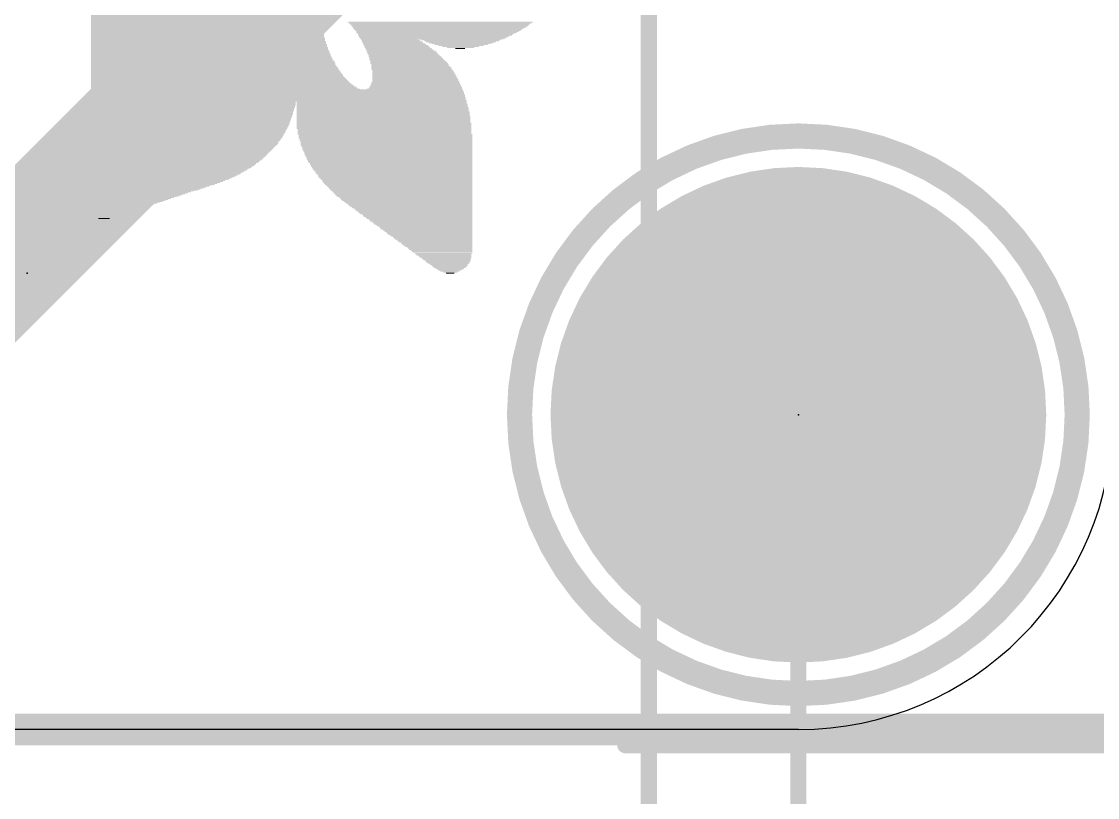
# Model space of a CAD drawing. Extents: x -21 to 68.1, y -13.1 to 62.4.
# Drawn here: x 44.53 to 53.21, y -0.55 to 5.71 of the extents above; entities that cross this region are included whole.
import ezdxf

# ---------------------------------------------------------------- set-up
doc = ezdxf.new("R2010")
doc.units = 0
for name, color, linetype in [('1', 12, 'CONTINUOUS'), ('16', 132, 'CONTINUOUS'), ('17', 110, 'CONTINUOUS'), ('20', 53, 'CONTINUOUS'), ('21', 53, 'CONTINUOUS'), ('23', 53, 'CONTINUOUS'), ('47', 253, 'CONTINUOUS')]:
    doc.layers.add(name, color=color, linetype=linetype)

# ---------------------------------------------------------------- blocks, each defined once
blk = doc.blocks.new('RECT')
blk.add_solid([(-0.5, -0.5), (0.5, -0.5), (-0.5, 0.5), (0.5, 0.5)])
blk = doc.blocks.new('ROUNDP')
at = {"const_width": 0.5}
blk.add_lwpolyline([(0, -0.25, 1), (0, 0.25, 1), (0, -0.25)], format="xyb", dxfattribs=at)

msp = doc.modelspace()

# ---------------------------------------------------------------- linework, layer by layer
at = {"layer": '1', "const_width": 0.8128}
for points in [[(45.5, 9), (45.5, 4.86)], [(45.5, 4.86), (43.18, 2.54)]]:
    msp.add_lwpolyline(points, dxfattribs=at)
at = {"layer": '1', "const_width": 0.4064}
for points in [[(45.6437, 4.7163, 1), (45.3563, 5.0037)], [(45.2968, 4.86, 1), (45.7032, 4.86)]]:
    msp.add_lwpolyline(points, format="xyb", dxfattribs=at)
at = {"layer": '16'}
for points, const_width in [([(48.59, 7.95), (43.18, 2.54)], 1.016), ([(0, 0), (54.038, 0)], 0.254)]:
    msp.add_lwpolyline(points, dxfattribs=dict(at, const_width=const_width))
at = {"layer": '20'}
msp.add_line((50.8, 0), (2.54, 0), dxfattribs=at)
msp.add_arc((50.8, 2.54), 2.54, 270, 0, dxfattribs=at)
at = {"layer": '21', "const_width": 0.2032}
msp.add_lwpolyline([(50.8, 0.29, 1), (50.8, 4.79, 1), (50.8, 0.29)], format="xyb", dxfattribs=at)
at = {"layer": '23'}
for p in [(44.577, 3.683), (50.8, 2.54)]:
    msp.add_point(p, dxfattribs=at)
at = {"layer": '47', "const_width": 0.13}
for points in [[(49.593, 15.748), (49.593, -7.411)], [(50.8, 2.54), (50.8, -12.999)], [(49.022, 0), (60.37, 0)], [(49.403, -0.127), (67.99, -0.127)]]:
    msp.add_lwpolyline(points, dxfattribs=at)
at = {"layer": '47', "const_width": 0.065}
for points in [[(50.8325, 2.54, 1), (50.7675, 2.54)], [(49.022, 0.0325, 1), (49.022, -0.0325)], [(49.403, -0.0945, 1), (49.403, -0.1595)]]:
    msp.add_lwpolyline(points, format="xyb", dxfattribs=at)

# ---------------------------------------------------------------- block references
at = {"layer": '17', "xscale": 4, "yscale": 4}
msp.add_blockref('ROUNDP', (50.8, 2.54), dxfattribs=at)
msp.add_blockref('ROUNDP', (50.8, 2.54), dxfattribs=at)
at = {"layer": '21'}
for p, xscale, yscale in [((45.9601, 5.6414), 0.7773, 0.0077), ((45.9676, 5.649), 0.7773, 0.0076), ((45.9753, 5.6566), 0.7772, 0.0076), ((45.9829, 5.6642), 0.7772, 0.0076), ((45.9905, 5.6718), 0.7772, 0.0076), ((45.9982, 5.6795), 0.7773, 0.0077), ((46.0096, 5.6871), 0.7696, 0.0076), ((46.0172, 5.6947), 0.7696, 0.0076), ((46.0248, 5.7023), 0.7696, 0.0076), ((46.0324, 5.7099), 0.7696, 0.0076), ((46.8326, 5.6414), 0.2667, 0.0077), ((46.8364, 5.6566), 0.2591, 0.0076), ((46.8364, 5.649), 0.2591, 0.0076), ((46.8402, 5.6718), 0.2515, 0.0076), ((46.8402, 5.6642), 0.2515, 0.0076), ((46.8439, 5.6871), 0.2439, 0.0076), ((46.8439, 5.6795), 0.2439, 0.0077), ((46.8478, 5.7023), 0.2362, 0.0076), ((46.8478, 5.6947), 0.2362, 0.0076), ((46.8516, 5.7099), 0.2286, 0.0076), ((47.9108, 5.7099), 1.4935, 0.0076), ((47.9108, 5.7023), 1.4783, 0.0076), ((47.907, 5.6947), 1.4555, 0.0076), ((47.907, 5.6871), 1.4401, 0.0076), ((47.907, 5.6795), 1.4249, 0.0077), ((47.9032, 5.6718), 1.4021, 0.0076), ((47.9032, 5.6642), 1.3869, 0.0076), ((47.8955, 5.6566), 1.3716, 0.0076), ((47.8917, 5.649), 1.3488, 0.0076), ((47.8918, 5.6414), 1.3335, 0.0077), ((45.8914, 5.5575), 0.7925, 0.0076), ((45.8991, 5.5652), 0.7925, 0.0077), ((45.9067, 5.5804), 0.7924, 0.0076), ((45.9029, 5.5728), 0.7848, 0.0076), ((45.9143, 5.588), 0.7925, 0.0076), ((45.9182, 5.5956), 0.7849, 0.0076), ((45.9258, 5.6033), 0.7849, 0.0077), ((45.9334, 5.6109), 0.7849, 0.0076), ((45.941, 5.6185), 0.7848, 0.0076), ((45.9486, 5.6261), 0.7848, 0.0076), ((45.9524, 5.6337), 0.7772, 0.0076), ((46.8135, 5.5575), 0.3353, 0.0076), ((46.8173, 5.5652), 0.3276, 0.0077), ((46.8211, 5.5804), 0.32, 0.0076), ((46.8211, 5.5728), 0.32, 0.0076), ((46.8211, 5.588), 0.3048, 0.0076), ((46.8249, 5.6033), 0.2972, 0.0077), ((46.8249, 5.5956), 0.2972, 0.0076), ((46.8287, 5.6109), 0.2896, 0.0076), ((46.8326, 5.6261), 0.2819, 0.0076), ((46.8326, 5.6185), 0.2819, 0.0076), ((46.8326, 5.6337), 0.2667, 0.0076), ((47.8879, 5.6337), 1.3106, 0.0076), ((47.8803, 5.6261), 1.2954, 0.0076), ((47.8765, 5.6185), 1.2725, 0.0076), ((47.8727, 5.6109), 1.2497, 0.0076), ((47.8689, 5.6033), 1.2421, 0.0077), ((47.8612, 5.5956), 1.2116, 0.0076), ((47.8536, 5.588), 1.1964, 0.0076), ((47.8498, 5.5804), 1.1734, 0.0076), ((47.4993, 5.5728), 0.4572, 0.0076), ((47.5069, 5.5652), 0.4724, 0.0077), ((47.5145, 5.5575), 0.4724, 0.0076), ((48.0784, 5.5728), 0.6858, 0.0076), ((48.0784, 5.5652), 0.64, 0.0077), ((48.0822, 5.5575), 0.602, 0.0076), ((45.8343, 5.4661), 0.8154, 0.0076), ((45.8381, 5.4737), 0.8077, 0.0076), ((45.8458, 5.4889), 0.8077, 0.0077), ((45.842, 5.4813), 0.8001, 0.0076), ((45.8496, 5.4966), 0.8001, 0.0076), ((45.8572, 5.5118), 0.8001, 0.0076), ((45.8572, 5.5042), 0.8001, 0.0076), ((45.8648, 5.5194), 0.8001, 0.0076), ((45.8686, 5.5271), 0.7924, 0.0077), ((45.8762, 5.5347), 0.7925, 0.0076), ((45.8801, 5.5423), 0.8001, 0.0076), ((45.8839, 5.5499), 0.7925, 0.0076), ((46.7906, 5.4661), 0.4572, 0.0076), ((46.7906, 5.4737), 0.442, 0.0076), ((46.7945, 5.4813), 0.4343, 0.0076), ((46.7945, 5.4889), 0.4191, 0.0077), ((46.7983, 5.4966), 0.4115, 0.0076), ((46.8021, 5.5042), 0.4039, 0.0076), ((46.8021, 5.5118), 0.3887, 0.0076), ((46.8059, 5.5194), 0.381, 0.0076), ((46.8097, 5.5271), 0.3734, 0.0077), ((46.8097, 5.5423), 0.3581, 0.0076), ((46.8097, 5.5347), 0.3581, 0.0076), ((46.8135, 5.5499), 0.3505, 0.0076), ((47.5222, 5.5499), 0.4877, 0.0076), ((47.5297, 5.5423), 0.4877, 0.0076), ((47.5374, 5.5347), 0.5029, 0.0076), ((47.545, 5.5271), 0.503, 0.0077), ((47.5526, 5.5194), 0.5182, 0.0076), ((47.5603, 5.5118), 0.5181, 0.0076), ((47.5641, 5.5042), 0.5257, 0.0076), ((47.5755, 5.4966), 0.5334, 0.0076), ((47.5793, 5.4889), 0.541, 0.0077), ((47.5869, 5.4813), 0.541, 0.0076), ((47.5984, 5.4661), 0.5639, 0.0076), ((47.5946, 5.4737), 0.5563, 0.0076), ((48.0784, 5.5499), 0.5638, 0.0076), ((48.0784, 5.5423), 0.5182, 0.0076), ((48.0784, 5.5347), 0.4724, 0.0076), ((48.0784, 5.5271), 0.4268, 0.0077), ((48.0784, 5.5194), 0.3658, 0.0076), ((48.0746, 5.5118), 0.2972, 0.0076), ((48.0746, 5.5042), 0.221, 0.0076), ((48.0708, 5.4966), 0.0762, 0.0076), ((45.8038, 5.3823), 0.8458, 0.0076), ((45.8076, 5.3975), 0.8382, 0.0076), ((45.8076, 5.3899), 0.8382, 0.0076), ((45.8115, 5.4127), 0.8305, 0.0077), ((45.8115, 5.4051), 0.8305, 0.0076), ((45.8152, 5.428), 0.8229, 0.0076), ((45.8152, 5.4204), 0.8229, 0.0076), ((45.8191, 5.4356), 0.8153, 0.0076), ((45.8267, 5.4508), 0.8154, 0.0077), ((45.8267, 5.4432), 0.8154, 0.0076), ((45.8305, 5.4585), 0.8078, 0.0076), ((46.7563, 5.3823), 0.602, 0.0076), ((46.764, 5.3899), 0.5867, 0.0076), ((46.764, 5.3975), 0.5715, 0.0076), ((46.7677, 5.4051), 0.5487, 0.0076), ((46.7716, 5.4127), 0.541, 0.0077), ((46.7716, 5.4204), 0.5258, 0.0076), ((46.7754, 5.428), 0.5182, 0.0076), ((46.7792, 5.4356), 0.4953, 0.0076), ((46.783, 5.4432), 0.4876, 0.0076), ((46.7868, 5.4508), 0.48, 0.0077), ((46.7868, 5.4585), 0.4648, 0.0076), ((47.6059, 5.4585), 0.5639, 0.0076), ((47.6098, 5.4508), 0.5715, 0.0077), ((47.6212, 5.4356), 0.5792, 0.0076), ((47.625, 5.428), 0.5868, 0.0076), ((47.6174, 5.4432), 0.5715, 0.0076), ((47.6365, 5.4127), 0.5943, 0.0077), ((47.6327, 5.4204), 0.5867, 0.0076), ((47.6403, 5.4051), 0.6019, 0.0076), ((47.6479, 5.3975), 0.602, 0.0076), ((47.6517, 5.3899), 0.6096, 0.0076), ((47.6555, 5.3823), 0.6172, 0.0076), ((46.2229, 5.3061), 1.7602, 0.0076), ((46.2268, 5.2984), 1.7679, 0.0077), ((46.2267, 5.3137), 1.7526, 0.0076), ((45.8191, 5.3213), 0.9373, 0.0076), ((45.8, 5.3365), 0.8839, 0.0077), ((45.8077, 5.3289), 0.8991, 0.0076), ((45.8, 5.3518), 0.8687, 0.0076), ((45.8, 5.3442), 0.8687, 0.0076), ((45.8, 5.367), 0.8534, 0.0076), ((45.8, 5.3594), 0.8534, 0.0076), ((45.8038, 5.3746), 0.8458, 0.0077), ((46.6992, 5.3213), 0.7925, 0.0076), ((46.7183, 5.3289), 0.7391, 0.0076), ((46.7296, 5.3365), 0.7163, 0.0077), ((46.7335, 5.3442), 0.6934, 0.0076), ((46.7373, 5.3518), 0.6706, 0.0076), ((46.7449, 5.3594), 0.6554, 0.0076), ((46.7487, 5.367), 0.6324, 0.0076), ((46.7563, 5.3746), 0.6172, 0.0077), ((47.6593, 5.3746), 0.6248, 0.0077), ((47.6669, 5.367), 0.6248, 0.0076), ((47.6669, 5.3594), 0.6248, 0.0076), ((47.6746, 5.3442), 0.6401, 0.0076), ((47.6708, 5.3518), 0.6325, 0.0076), ((47.6784, 5.3365), 0.6477, 0.0077), ((47.6784, 5.3289), 0.6477, 0.0076), ((47.686, 5.3213), 0.6477, 0.0076), ((47.6898, 5.3137), 0.6553, 0.0076), ((47.6898, 5.3061), 0.6553, 0.0076), ((47.6936, 5.2984), 0.663, 0.0077), ((46.2496, 5.2146), 1.8746, 0.0076), ((46.2534, 5.207), 1.8822, 0.0076), ((46.2458, 5.2222), 1.8669, 0.0077), ((46.2382, 5.2451), 1.8364, 0.0076), ((46.242, 5.2375), 1.844, 0.0076), ((46.2458, 5.2299), 1.8516, 0.0076), ((46.2343, 5.2603), 1.8135, 0.0077), ((46.2382, 5.2527), 1.8212, 0.0076), ((46.2306, 5.268), 1.8059, 0.0076), ((46.2306, 5.2832), 1.7907, 0.0076), ((46.2306, 5.2756), 1.7907, 0.0076), ((46.2306, 5.2908), 1.7755, 0.0076), ((47.7127, 5.2146), 0.7163, 0.0076), ((47.7127, 5.207), 0.7163, 0.0076), ((47.7089, 5.2222), 0.7087, 0.0077), ((47.6974, 5.2908), 0.6706, 0.0076), ((47.6974, 5.2832), 0.6706, 0.0076), ((47.7012, 5.2756), 0.6782, 0.0076), ((47.7012, 5.268), 0.6782, 0.0076), ((47.705, 5.2603), 0.6858, 0.0077), ((47.705, 5.2527), 0.6858, 0.0076), ((47.7088, 5.2451), 0.6934, 0.0076), ((47.7088, 5.2375), 0.6934, 0.0076), ((47.7127, 5.2299), 0.7011, 0.0076), ((46.6916, 5.1308), 2.8194, 0.0076), ((46.6954, 5.1232), 2.827, 0.0076), ((46.6915, 5.1537), 2.8041, 0.0076), ((46.6954, 5.1461), 2.8118, 0.0077), ((46.6954, 5.1384), 2.8118, 0.0076), ((46.2801, 5.1689), 1.966, 0.0076), ((46.2687, 5.1765), 1.9431, 0.0076), ((46.6954, 5.1613), 2.7965, 0.0076), ((46.2572, 5.1994), 1.905, 0.0076), ((46.261, 5.1918), 1.9126, 0.0076), ((46.2687, 5.1841), 1.9279, 0.0077), ((47.7012, 5.1689), 0.7696, 0.0076), ((47.7088, 5.1765), 0.7544, 0.0076), ((47.7127, 5.1841), 0.7467, 0.0077), ((47.7127, 5.1994), 0.7315, 0.0076), ((47.7127, 5.1918), 0.7315, 0.0076), ((45.9982, 5.0394), 1.4935, 0.0076), ((45.9944, 5.0318), 1.4859, 0.0077), ((46.002, 5.0622), 1.4859, 0.0076), ((46.002, 5.0546), 1.4859, 0.0076), ((46.002, 5.047), 1.4859, 0.0076), ((46.6915, 5.0851), 2.8499, 0.0076), ((46.6954, 5.0775), 2.8575, 0.0076), ((46.6954, 5.0699), 2.8575, 0.0077), ((46.6915, 5.108), 2.8347, 0.0077), ((46.6954, 5.1003), 2.8423, 0.0076), ((46.6954, 5.0927), 2.8423, 0.0076), ((46.6954, 5.1156), 2.827, 0.0076), ((47.4383, 5.0622), 1.3716, 0.0076), ((47.4383, 5.0546), 1.3716, 0.0076), ((47.4421, 5.047), 1.3792, 0.0076), ((47.4421, 5.0394), 1.3792, 0.0076), ((47.4421, 5.0318), 1.3792, 0.0077), ((45.9753, 4.9632), 1.4935, 0.0076), ((45.9715, 4.9556), 1.4859, 0.0077), ((45.9715, 4.9479), 1.4859, 0.0076), ((45.9829, 4.9937), 1.4936, 0.0077), ((45.9791, 4.986), 1.4859, 0.0076), ((45.9791, 4.9784), 1.4859, 0.0076), ((45.9791, 4.9708), 1.4859, 0.0076), ((45.9905, 5.0165), 1.4935, 0.0076), ((45.9868, 5.0089), 1.4859, 0.0076), ((45.9868, 5.0013), 1.4859, 0.0076), ((45.9944, 5.0241), 1.4859, 0.0076), ((47.4535, 4.9479), 1.4021, 0.0076), ((47.4421, 5.0241), 1.3792, 0.0076), ((47.446, 5.0165), 1.3869, 0.0076), ((47.446, 5.0089), 1.3869, 0.0076), ((47.446, 5.0013), 1.3869, 0.0076), ((47.446, 4.9937), 1.3869, 0.0077), ((47.4498, 4.986), 1.3945, 0.0076), ((47.4498, 4.9784), 1.3945, 0.0076), ((47.4498, 4.9708), 1.3945, 0.0076), ((47.4498, 4.9632), 1.3945, 0.0076), ((47.4498, 4.9556), 1.3945, 0.0077), ((45.941, 4.8717), 1.4859, 0.0076), ((45.941, 4.8641), 1.4859, 0.0076), ((45.9487, 4.8946), 1.4859, 0.0076), ((45.9487, 4.887), 1.4859, 0.0076), ((45.9487, 4.8794), 1.4859, 0.0077), ((45.9601, 4.9175), 1.4935, 0.0077), ((45.9563, 4.9098), 1.4859, 0.0076), ((45.9563, 4.9022), 1.4859, 0.0076), ((45.9676, 4.9403), 1.4935, 0.0076), ((45.9639, 4.9327), 1.4859, 0.0076), ((45.9639, 4.9251), 1.4859, 0.0076), ((47.4535, 4.9403), 1.4021, 0.0076), ((47.4535, 4.9327), 1.4021, 0.0076), ((47.4535, 4.9251), 1.4021, 0.0076), ((47.4535, 4.9175), 1.4021, 0.0077), ((47.4535, 4.9098), 1.4021, 0.0076), ((47.4535, 4.9022), 1.4021, 0.0076), ((47.4574, 4.8946), 1.4097, 0.0076), ((47.4574, 4.887), 1.4097, 0.0076), ((47.4574, 4.8794), 1.4097, 0.0077), ((47.4574, 4.8717), 1.4097, 0.0076), ((47.4574, 4.8641), 1.4097, 0.0076), ((45.9029, 4.7803), 1.4706, 0.0076), ((45.8991, 4.7727), 1.463, 0.0076), ((45.9105, 4.8032), 1.4706, 0.0077), ((45.9105, 4.7955), 1.4706, 0.0076), ((45.9067, 4.7879), 1.463, 0.0076), ((45.922, 4.826), 1.4783, 0.0076), ((45.922, 4.8184), 1.4783, 0.0076), ((45.9182, 4.8108), 1.4707, 0.0076), ((45.9295, 4.8413), 1.4783, 0.0077), ((45.9295, 4.8336), 1.4783, 0.0076), ((45.9334, 4.8489), 1.4859, 0.0076), ((45.9372, 4.8565), 1.4783, 0.0076), ((47.4574, 4.8565), 1.4097, 0.0076), ((47.4574, 4.8489), 1.4097, 0.0076), ((47.4612, 4.8413), 1.4021, 0.0077), ((47.4612, 4.8336), 1.4021, 0.0076), ((47.4612, 4.826), 1.4021, 0.0076), ((47.4612, 4.8184), 1.4021, 0.0076), ((47.4612, 4.8108), 1.4021, 0.0076), ((47.465, 4.8032), 1.4097, 0.0077), ((47.4688, 4.7955), 1.402, 0.0076), ((47.4688, 4.7879), 1.402, 0.0076), ((47.4688, 4.7803), 1.402, 0.0076), ((47.4688, 4.7727), 1.402, 0.0076), ((45.8496, 4.6889), 1.4249, 0.0077), ((45.8648, 4.7117), 1.4402, 0.0076), ((45.861, 4.7041), 1.4326, 0.0076), ((45.8572, 4.6965), 1.4249, 0.0076), ((45.8762, 4.7346), 1.4478, 0.0076), ((45.8762, 4.727), 1.4478, 0.0077), ((45.8724, 4.7193), 1.4402, 0.0076), ((45.8914, 4.7574), 1.4631, 0.0076), ((45.8838, 4.7422), 1.4478, 0.0076), ((45.8877, 4.7498), 1.4555, 0.0076), ((45.8953, 4.7651), 1.4554, 0.0077), ((47.4726, 4.7651), 1.3944, 0.0077), ((47.4726, 4.7574), 1.3944, 0.0076), ((47.4726, 4.7498), 1.3944, 0.0076), ((47.4764, 4.7422), 1.3868, 0.0076), ((47.4764, 4.7346), 1.3868, 0.0076), ((47.4764, 4.727), 1.3868, 0.0077), ((47.4764, 4.7193), 1.3868, 0.0076), ((47.4802, 4.7117), 1.3792, 0.0076), ((47.4802, 4.7041), 1.3792, 0.0076), ((47.484, 4.6965), 1.3716, 0.0076), ((47.484, 4.6889), 1.3716, 0.0077), ((45.7886, 4.5974), 1.364, 0.0076), ((45.8038, 4.6203), 1.3792, 0.0076), ((45.8, 4.6127), 1.3716, 0.0077), ((45.7962, 4.605), 1.364, 0.0076), ((45.8152, 4.6355), 1.3869, 0.0076), ((45.8191, 4.6431), 1.3945, 0.0076), ((45.8115, 4.6279), 1.3793, 0.0076), ((45.8305, 4.6584), 1.402, 0.0076), ((45.8267, 4.6508), 1.3944, 0.0077), ((45.8344, 4.666), 1.4097, 0.0076), ((45.8458, 4.6812), 1.4173, 0.0076), ((45.842, 4.6736), 1.4097, 0.0076), ((47.484, 4.6812), 1.3716, 0.0076), ((47.4879, 4.6736), 1.3639, 0.0076), ((47.4879, 4.666), 1.3639, 0.0076), ((47.4916, 4.6584), 1.3563, 0.0076), ((47.4916, 4.6508), 1.3563, 0.0077), ((47.4916, 4.6431), 1.3563, 0.0076), ((47.4955, 4.6355), 1.3487, 0.0076), ((47.4955, 4.6279), 1.3487, 0.0076), ((47.4993, 4.6203), 1.3411, 0.0076), ((47.4993, 4.6127), 1.3411, 0.0077), ((47.5031, 4.605), 1.3335, 0.0076), ((47.5031, 4.5974), 1.3335, 0.0076), ((45.7276, 4.5288), 1.2878, 0.0076), ((45.72, 4.5212), 1.2726, 0.0076), ((45.7162, 4.5136), 1.265, 0.0076), ((45.7505, 4.5517), 1.3182, 0.0076), ((45.7429, 4.5441), 1.303, 0.0076), ((45.7391, 4.5365), 1.2954, 0.0077), ((45.7619, 4.5669), 1.3259, 0.0076), ((45.7696, 4.5746), 1.3411, 0.0077), ((45.7581, 4.5593), 1.3182, 0.0076), ((45.7771, 4.5822), 1.3411, 0.0076), ((45.781, 4.5898), 1.3487, 0.0076), ((47.5069, 4.5898), 1.3258, 0.0076), ((47.5069, 4.5822), 1.3258, 0.0076), ((47.5107, 4.5746), 1.3182, 0.0077), ((47.5145, 4.5669), 1.3106, 0.0076), ((47.5145, 4.5593), 1.3106, 0.0076), ((47.5183, 4.5517), 1.303, 0.0076), ((47.5183, 4.5441), 1.303, 0.0076), ((47.5221, 4.5365), 1.2954, 0.0077), ((47.526, 4.5288), 1.2877, 0.0076), ((47.526, 4.5212), 1.2877, 0.0076), ((47.5297, 4.5136), 1.2801, 0.0076), ((45.6248, 4.4374), 1.143, 0.0076), ((45.6134, 4.4298), 1.1201, 0.0076), ((45.6553, 4.4603), 1.1887, 0.0077), ((45.6438, 4.4526), 1.1658, 0.0076), ((45.6362, 4.445), 1.1506, 0.0076), ((45.6819, 4.4831), 1.2268, 0.0076), ((45.6743, 4.4755), 1.2116, 0.0076), ((45.6667, 4.4679), 1.1963, 0.0076), ((45.7048, 4.506), 1.2573, 0.0076), ((45.6895, 4.4907), 1.2268, 0.0076), ((45.6972, 4.4984), 1.2421, 0.0077), ((47.5336, 4.506), 1.2725, 0.0076), ((47.5374, 4.4984), 1.2649, 0.0077), ((47.5374, 4.4907), 1.2649, 0.0076), ((47.5412, 4.4831), 1.2573, 0.0076), ((47.545, 4.4755), 1.2496, 0.0076), ((47.5488, 4.4679), 1.242, 0.0076), ((47.5488, 4.4603), 1.242, 0.0077), ((47.5526, 4.4526), 1.2344, 0.0076), ((47.5564, 4.445), 1.2268, 0.0076), ((47.5602, 4.4374), 1.2192, 0.0076), ((47.5641, 4.4298), 1.2115, 0.0076), ((45.5029, 4.3612), 0.9449, 0.0076), ((45.4914, 4.3536), 0.922, 0.0076), ((45.4648, 4.3383), 0.8687, 0.0076), ((45.4762, 4.346), 0.8915, 0.0077), ((45.541, 4.3841), 1.0059, 0.0077), ((45.5295, 4.3764), 0.983, 0.0076), ((45.5181, 4.3688), 0.9601, 0.0076), ((45.579, 4.4069), 1.0668, 0.0076), ((45.5676, 4.3993), 1.044, 0.0076), ((45.5562, 4.3917), 1.0211, 0.0076), ((45.5943, 4.4145), 1.082, 0.0076), ((45.6058, 4.4222), 1.1049, 0.0077), ((47.5641, 4.4222), 1.2115, 0.0077), ((47.5678, 4.4145), 1.2039, 0.0076), ((47.5717, 4.4069), 1.1963, 0.0076), ((47.5755, 4.3993), 1.1887, 0.0076), ((47.5793, 4.3917), 1.1811, 0.0076), ((47.5831, 4.3841), 1.1734, 0.0077), ((47.5869, 4.3764), 1.1658, 0.0076), ((47.5907, 4.3688), 1.1582, 0.0076), ((47.5945, 4.3612), 1.1506, 0.0076), ((47.5983, 4.3536), 1.143, 0.0076), ((47.6022, 4.346), 1.1353, 0.0077), ((47.6059, 4.3383), 1.1277, 0.0076), ((45.358, 4.2698), 0.6705, 0.0077), ((45.4381, 4.3231), 0.8306, 0.0076), ((45.4267, 4.3155), 0.8077, 0.0076), ((45.4152, 4.3079), 0.7848, 0.0077), ((45.4038, 4.3002), 0.762, 0.0076), ((45.381, 4.285), 0.7163, 0.0076), ((45.3695, 4.2774), 0.6934, 0.0076), ((45.3467, 4.2621), 0.6477, 0.0076), ((45.3924, 4.2926), 0.7391, 0.0076), ((45.4533, 4.3307), 0.8458, 0.0076), ((45.339, 4.2545), 0.6172, 0.0076), ((47.6098, 4.3307), 1.1201, 0.0076), ((47.6136, 4.3231), 1.1125, 0.0076), ((47.6174, 4.3155), 1.1049, 0.0076), ((47.6212, 4.3079), 1.0972, 0.0077), ((47.625, 4.3002), 1.0896, 0.0076), ((47.6326, 4.2926), 1.0744, 0.0076), ((47.6364, 4.285), 1.0668, 0.0076), ((47.6403, 4.2774), 1.0591, 0.0076), ((47.6441, 4.2698), 1.0515, 0.0077), ((47.6517, 4.2621), 1.0363, 0.0076), ((47.6555, 4.2545), 1.0287, 0.0076), ((45.3276, 4.2469), 0.5944, 0.0076), ((45.3047, 4.2317), 0.5486, 0.0077), ((45.3162, 4.2393), 0.5715, 0.0076), ((45.2971, 4.224), 0.5182, 0.0076), ((45.2857, 4.2164), 0.4953, 0.0076), ((45.2781, 4.2088), 0.4649, 0.0076), ((45.259, 4.1936), 0.4114, 0.0077), ((45.2705, 4.2012), 0.4343, 0.0076), ((45.2514, 4.1859), 0.381, 0.0076), ((45.2438, 4.1783), 0.3505, 0.0076), ((45.2362, 4.1707), 0.3201, 0.0076), ((47.6593, 4.2469), 1.021, 0.0076), ((47.6669, 4.2393), 1.0058, 0.0076), ((47.6707, 4.2317), 0.9982, 0.0077), ((47.6745, 4.224), 0.9906, 0.0076), ((47.6822, 4.2164), 0.9753, 0.0076), ((47.686, 4.2088), 0.9677, 0.0076), ((47.6936, 4.2012), 0.9525, 0.0076), ((47.6974, 4.1936), 0.9448, 0.0077), ((47.7012, 4.1859), 0.9372, 0.0076), ((47.7088, 4.1783), 0.922, 0.0076), ((47.7126, 4.1707), 0.9144, 0.0076), ((45.2285, 4.1631), 0.2896, 0.0076), ((45.2209, 4.1555), 0.259, 0.0077), ((45.2171, 4.1478), 0.221, 0.0076), ((45.2095, 4.1402), 0.1905, 0.0076), ((45.2019, 4.1326), 0.1447, 0.0076), ((45.1981, 4.125), 0.0915, 0.0076), ((47.7165, 4.1631), 0.9067, 0.0076), ((47.7241, 4.1555), 0.8915, 0.0077), ((47.7279, 4.1478), 0.8839, 0.0076), ((47.7317, 4.1402), 0.8763, 0.0076), ((47.7393, 4.1326), 0.861, 0.0076), ((47.7431, 4.125), 0.8534, 0.0076), ((47.7507, 4.1174), 0.8382, 0.0077), ((47.7546, 4.1097), 0.8305, 0.0076), ((47.7584, 4.1021), 0.8229, 0.0076), ((47.766, 4.0945), 0.8077, 0.0076), ((47.7698, 4.0869), 0.8001, 0.0076), ((47.7736, 4.0793), 0.7924, 0.0077), ((47.7812, 4.0716), 0.7772, 0.0076), ((47.785, 4.064), 0.7696, 0.0076), ((47.7927, 4.0564), 0.7543, 0.0076), ((47.7965, 4.0488), 0.7467, 0.0076), ((47.8003, 4.0412), 0.7391, 0.0077), ((47.8079, 4.0335), 0.7239, 0.0076), ((47.8117, 4.0259), 0.7162, 0.0076), ((47.8155, 4.0183), 0.7086, 0.0076), ((47.8231, 4.0107), 0.6934, 0.0076), ((47.8269, 4.003), 0.6858, 0.0077), ((47.8308, 3.9954), 0.6781, 0.0076), ((47.8384, 3.9878), 0.6629, 0.0076), ((47.8422, 3.9802), 0.6553, 0.0076), ((47.8498, 3.9726), 0.64, 0.0076), ((47.8536, 3.9649), 0.6324, 0.0077), ((47.8574, 3.9573), 0.6248, 0.0076), ((47.865, 3.9497), 0.6096, 0.0076), ((47.8689, 3.9421), 0.6019, 0.0076), ((47.8727, 3.9345), 0.5943, 0.0076), ((47.8803, 3.9269), 0.5791, 0.0077), ((47.8841, 3.9192), 0.5715, 0.0076), ((47.8879, 3.9116), 0.5638, 0.0076), ((47.8955, 3.904), 0.5486, 0.0076), ((47.8993, 3.8964), 0.541, 0.0076), ((47.907, 3.8888), 0.5257, 0.0077), ((47.9108, 3.8811), 0.5181, 0.0076), ((47.9146, 3.8735), 0.5105, 0.0076), ((47.9222, 3.8659), 0.4953, 0.0076), ((47.926, 3.8583), 0.4876, 0.0076), ((47.9298, 3.8507), 0.48, 0.0077), ((47.9374, 3.843), 0.4648, 0.0076), ((47.9374, 3.8354), 0.4496, 0.0076), ((47.9413, 3.8278), 0.4419, 0.0076), ((47.9489, 3.8202), 0.4267, 0.0076), ((47.9527, 3.8126), 0.4191, 0.0077), ((47.9603, 3.8049), 0.4038, 0.0076), ((47.9603, 3.7973), 0.3886, 0.0076), ((47.9641, 3.7897), 0.381, 0.0076), ((47.9717, 3.7821), 0.3658, 0.0076), ((47.9718, 3.7745), 0.3505, 0.0077), ((47.9756, 3.7668), 0.3429, 0.0076), ((47.9794, 3.7592), 0.3201, 0.0076), ((47.9793, 3.7516), 0.3048, 0.0076), ((47.987, 3.744), 0.2895, 0.0076), ((47.987, 3.7364), 0.2743, 0.0077), ((47.987, 3.7287), 0.2591, 0.0076), ((47.987, 3.7211), 0.2286, 0.0076), ((47.9908, 3.7135), 0.2057, 0.0076), ((47.987, 3.7059), 0.1829, 0.0076), ((47.987, 3.6983), 0.1524, 0.0077), ((47.9908, 3.6906), 0.1143, 0.0076), ((47.9908, 3.683), 0.0686, 0.0076)]:
    msp.add_blockref('RECT', p, dxfattribs=dict(at, xscale=xscale, yscale=yscale))

doc.saveas('drawing.dxf')
